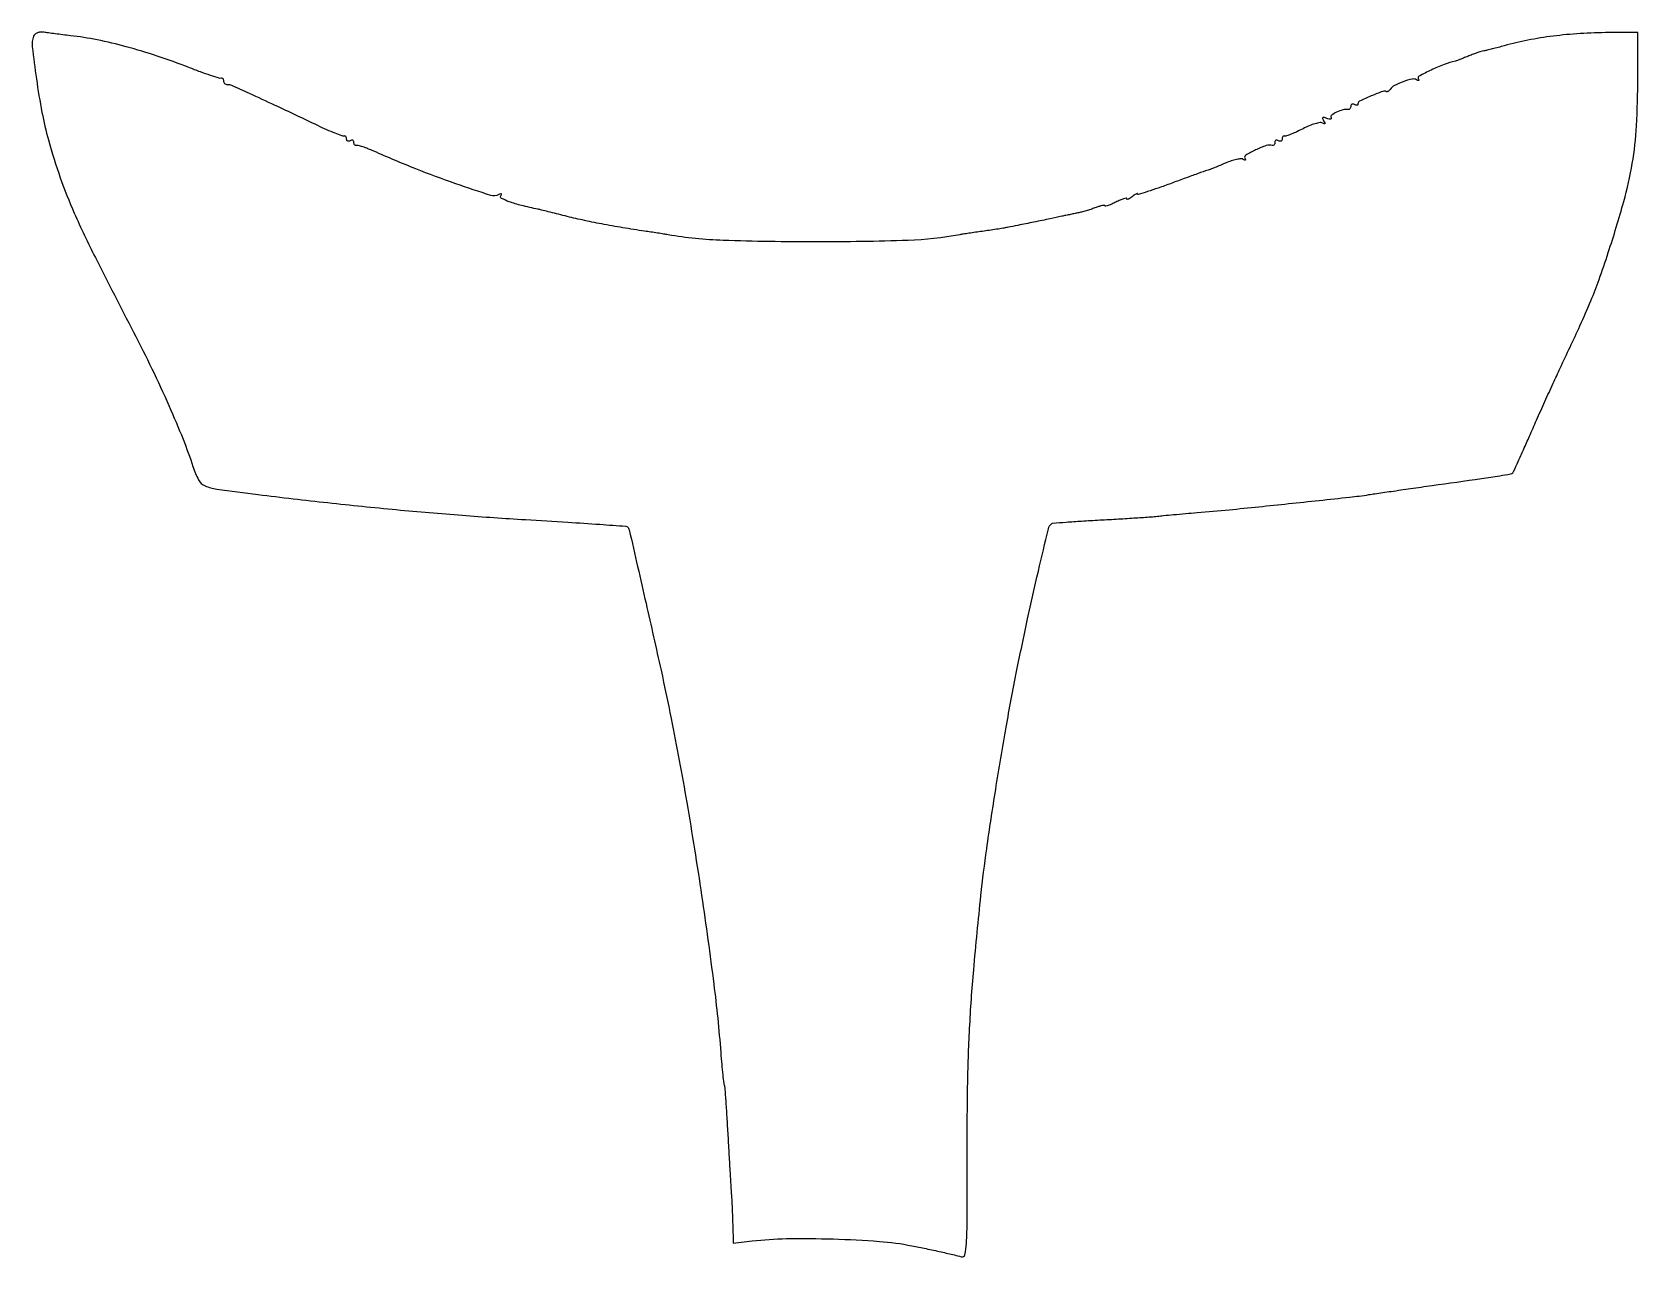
# Model space of a CAD drawing. Extents: x 0 to 444, y 0 to 340.
import ezdxf

# ---------------------------------------------------------------- set-up
doc = ezdxf.new("R2010")
doc.units = 0

msp = doc.modelspace()

# ---------------------------------------------------------------- linework, layer by layer
msp.add_lwpolyline([(0.327497, 338.411061, 0.120606), (-0.041512, 335.506188, 0.007063), (1.10334, 326.598614, 0.011711), (2.652307, 317.317578, 0.020355), (4.428724, 309.713489, 0.016937), (7.728355, 299.198546, 0.01976), (11.58619, 289.46804, 0.012688), (17.424769, 277.141297, 0.002862), (27.999467, 256.5, -0.007736), (33.077032, 246.346145, -0.008062), (37.76622, 236.178094, -0.008567), (41.707205, 226.826686, -0.016897), (44.455502, 219.24878, 0.043482), (46.015533, 215.569598, 0.171274), (47.800252, 213.928186, 0.067099), (51.061216, 213.024488, 0.003096), (62.5, 211.527233, 0.003643), (81.833, 209.261276, 0.00391), (100.747807, 207.33349, 0.004044), (119.039464, 205.762742, 0.004667), (136.5, 204.569373, -0.000932), (148.261919, 203.853717, -0.002169), (157.072623, 203.262767, -0.000375), (164.322377, 202.739456, -0.168581), (164.760373, 202.550738, -0.152459), (165.243751, 201.720722, -0.000166), (169.884237, 181.392834, -0.001787), (174.04464, 162.834158, -0.00471), (176.852374, 149.5, -0.007277), (181.173133, 126.226517, -0.005422), (185.287074, 100.433289, -0.005492), (188.648516, 75.930788, -0.011863), (190.579033, 57, 0.002641), (190.853651, 53.706227, 0.004024), (191.130173, 50.85, 0.001513), (191.39477, 48.400166, 0.100689), (191.523536, 48, -0.109492), (191.649371, 47.584248, -0.000689), (191.940328, 43.68125, -0.002758), (192.242609, 39.210881, -0.00175), (192.547798, 34, 0.000517), (192.850076, 28.61107, 0.000636), (193.143661, 23.584375, 0.000525), (193.400189, 19.360606, 0.004654), (193.532545, 17.5, -0.006775), (193.633197, 15.994866, -0.002471), (193.736286, 13.861301, -0.00245), (193.82607, 11.526628, -0.002927), (193.887018, 9.325704), (194, 4.151409), (199.25, 4.790635, -0.026605), (208.810532, 5.4414, -0.011153), (221.716379, 5.34409, -0.011051), (234.491038, 4.679891, -0.029755), (243.5, 3.469616, -0.003595), (247.42896, 2.672259, -0.00301), (251.585972, 1.771285, -0.002601), (255.289081, 0.925068, -0.01601), (257.178215, 0.418718, 0.437626), (258.147368, 0.988045, 0.038302), (258.586616, 4.149421, 0.014656), (258.791489, 10.51342, 0.001275), (258.796676, 26.705396, -0.004407), (258.933271, 47.452392, -0.009074), (259.477777, 63.678777, -0.009079), (260.610475, 79.869131, -0.004417), (262.614589, 100.5, -0.00886), (264.212436, 113.383757, -0.004252), (266.6958, 129.858386, -0.004203), (269.59149, 147.086721, -0.005799), (272.50026, 162.5, -0.003542), (275.529976, 177.056332, -0.004683), (278.507492, 190.268617, -0.001363), (281.31165, 202.045819, -0.149252), (282.127877, 203.430023, -0.166812), (282.469055, 203.57876, -0.000851), (286.209439, 203.874216, -0.003674), (290.489698, 204.173372, -0.002304), (295.5, 204.463408, 0.001419), (300.697407, 204.755046, 0.001728), (305.5625, 205.058767, 0.00145), (309.653268, 205.340263, 0.012115), (311.5, 205.517787, -0.006241), (313.154578, 205.696478, -0.001412), (315.96875, 205.956895, -0.001462), (319.217186, 206.238673, -0.001419), (322.5, 206.504381, 0.005642), (331.306119, 207.292049, 0.000997), (347.801202, 208.988512, 0.000659), (364.689023, 210.781927, 0.012283), (370, 211.485361, -0.003053), (371.644397, 211.734124, -0.000223), (376.171875, 212.388722, -0.000311), (381.572541, 213.163674, -0.000236), (387.5, 214.007596, 0.000296), (401.173161, 215.956002, 0.003767), (406.307514, 216.73026, 0.004863), (409.226227, 217.222063, 0.149239), (409.875838, 217.554458, 0.092985), (410.104115, 217.876854, 0.000776), (411.390179, 220.687508, 0.002727), (412.846503, 223.93011, 0.001749), (414.503268, 227.709171, -0.002211), (416.437966, 232.111142, -0.001368), (418.748481, 237.267694, -0.001372), (421.058534, 242.348438, -0.002469), (422.984737, 246.5, 0.002044), (428.446478, 258.245527, 0.009223), (431.480727, 265.174933, 0.0128), (433.765654, 271.089047, 0.006851), (436.299, 278.5, 0.01061), (440.597842, 292.67443, 0.026496), (442.961434, 303.230887, 0.028159), (444.116563, 313.595977, 0.013452), (444.489032, 327), (444.5, 339.5), (436.5, 339.43485, 0.013202), (428.491818, 339.158082, 0.016062), (421.019342, 338.46059, 0.017075), (414.036436, 337.338424, 0.019913), (407.5, 335.78515, -0.003035), (405.850246, 335.333791, -0.003067), (404.200982, 334.904128, -0.002988), (402.760486, 334.547423, -0.012455), (401.886322, 334.359401, 0.025268), (401.072071, 334.162317, 0.008364), (399.898805, 333.793296, 0.008304), (398.60972, 333.340105, 0.009339), (397.386322, 332.860873, -0.002594), (396.244356, 332.395675, -0.003448), (395.200982, 331.985269, -0.002452), (394.322898, 331.651788, -0.034523), (394, 331.555771, 0.035804), (390.885953, 330.621097, 0.020066), (387.248629, 329.069112, 0.011073), (383.901604, 327.38756, 0.433638), (383.706112, 326.666504, -0.050293), (383.868193, 326.333587, -0.350716), (383.814789, 326.173536, -0.251727), (383.612846, 326.15716, -0.035335), (383.229444, 326.358196, 0.197398), (381.981816, 326.564392, 0.030815), (379.537467, 325.841336, 0.033659), (377.150625, 324.785417, 0.117112), (375.888197, 323.684944, -0.041246), (375.625484, 323.375005, -0.05849), (375.342078, 323.151219, -0.074658), (375.08167, 323.040352, -0.204842), (374.888197, 323.069719, 0.231046), (373.868409, 323.172664, 0.011474), (370.64667, 321.899045, 0.010502), (367.467205, 320.477593, 0.290094), (367, 319.740095, -0.145542), (366.918204, 319.465044, -0.191556), (366.70625, 319.315589, -0.134613), (366.382994, 319.325931, -0.063579), (366, 319.5, 0.082592), (365.6179, 319.656512, 0.161196), (365.29375, 319.6254, 0.182303), (365.078288, 319.413961, 0.108972), (365, 319.059017, -0.070454), (364.943826, 318.662338, -0.096926), (364.779688, 318.342856, -0.117697), (364.535598, 318.150017, -0.145395), (364.25, 318.108151, 0.099498), (362.823807, 318.029446, 0.046837), (361.08093, 317.399008, 0.049012), (359.692573, 316.569367, 0.390107), (359.563185, 315.897764, -0.198829), (359.606536, 315.630896, -0.297659), (359.440978, 315.473327, -0.105875), (359.013612, 315.485683, -0.031646), (358.387893, 315.681393, 0.021797), (357.575496, 315.953158, 0.233523), (357.243292, 315.892848, 0.348029), (357.171809, 315.626867, 0.036589), (357.490464, 315.01543, -0.019353), (357.811673, 314.447696, -0.23452), (357.815433, 314.204428, -0.406473), (357.645742, 314.141833, -0.033717), (357.188805, 314.383312, 0.181006), (356.499861, 314.5197, 0.029059), (355.139143, 314.21428, 0.028942), (353.50683, 313.642805, 0.021781), (351.784296, 312.835676, -0.010122), (350.088506, 311.992324, -0.014159), (348.5382, 311.313081, -0.010448), (347.235497, 310.817181, -0.152697), (346.75, 310.797856, 0.145287), (346.464705, 310.790641, 0.13531), (346.220312, 310.629534, 0.108689), (346.056097, 310.330687, 0.071604), (346, 309.940983, -0.108972), (345.921712, 309.586039, -0.182303), (345.70625, 309.3746, -0.161196), (345.3821, 309.343488, -0.082592), (345, 309.5, 0.082592), (344.6179, 309.656512, 0.161196), (344.29375, 309.6254, 0.182303), (344.078288, 309.413961, 0.108972), (344, 309.059017, -0.071615), (343.943904, 308.669375, -0.108801), (343.779688, 308.370712, -0.135474), (343.535293, 308.209886, -0.145264), (343.25, 308.20298, 0.151425), (341.609084, 308.143459, 0.025484), (338.66477, 306.940816, 0.02172), (335.918384, 305.50343, 0.42243), (335.707749, 304.663855, -0.047581), (335.872804, 304.329439, -0.338488), (335.824464, 304.167076, -0.264825), (335.63172, 304.145613, -0.036693), (335.260743, 304.338852, 0.162381), (334.621428, 304.489638, 0.0288), (333.38763, 304.305799, 0.028526), (331.909524, 303.908578, 0.022291), (330.356234, 303.316556, -0.003221), (328.806472, 302.657164, -0.003861), (327.339019, 302.057192, -0.003323), (326.095817, 301.569633, -0.025459), (325.5, 301.3747, 0.019674), (324.798695, 301.154197, 0.000667), (322.076562, 300.174987, 0.001257), (318.866619, 299.006327, 0.000877), (315.25, 297.672096, -0.004474), (311.702526, 296.392293, -0.007655), (308.717188, 295.396433, -0.0025), (306.18274, 294.60781, -0.504029), (306, 294.743036, 0.46706), (305.885131, 294.839181, 0.070849), (305.559375, 294.731784, 0.039517), (305.076083, 294.442794, 0.018706), (304.5, 294, -0.024247), (303.923721, 293.567126, -0.05433), (303.440625, 293.311184, -0.115585), (303.127933, 293.264405, -0.390496), (303, 293.403235, 0.457268), (302.818038, 293.560599, 0.036946), (302.11875, 293.405262, 0.03013), (301.151112, 293.049096, 0.016081), (300, 292.5, -0.012402), (298.849008, 291.940531, -0.022714), (297.88125, 291.5515, -0.022034), (297.151666, 291.331603, -0.489074), (297, 291.449569, 0.427881), (296.853966, 291.588974, 0.033386), (296.257953, 291.521225, 0.029516), (295.442899, 291.322677, 0.016341), (294.473884, 290.990071, -0.010797), (293.344692, 290.588437, -0.007219), (292.036548, 290.175598, -0.00727), (290.756453, 289.812042, -0.01417), (289.723884, 289.566085, 0.000529), (288.692719, 289.350005, 0.000283), (287.418891, 289.080912, 0.000282), (286.118887, 288.804756, 0.00044), (285, 288.565385, -0.001686), (281.79562, 287.888199, -0.000628), (277.289027, 286.957588, -0.000606), (272.846946, 286.051725, -0.002159), (270, 285.487536, -0.006641), (268.734449, 285.259808, -0.002335), (266.9125, 284.965622, -0.002318), (264.906147, 284.660789, -0.002714), (263, 284.390779, 0.001831), (261.14806, 284.131785, 0.001851), (259.304741, 283.860146, 0.001801), (257.701506, 283.611911, 0.007531), (256.739544, 283.444526, -0.038953), (242.434929, 281.872262, -0.007891), (216.880931, 281.467856, -0.008151), (191.250291, 281.88463, -0.03459), (176, 283.441158, 0.00292), (174.764428, 283.646932, 0.001147), (173.059375, 283.916661, 0.001135), (171.21458, 284.199869, 0.001417), (169.5, 284.454135, -0.005327), (163.455449, 285.398885, -0.00583), (157.611933, 286.446281, -0.006201), (152.208139, 287.54967, -0.009167), (147.5, 288.662751, 0.001063), (145.09279, 289.273213, 0.00127), (142.821875, 289.837849, 0.001092), (140.905187, 290.304808, 0.008342), (140, 290.507324, -0.010667), (135.383161, 291.562809, -0.02579), (132.037485, 292.589159, -0.031391), (129.871118, 293.535845, -0.437495), (129.666929, 294.270096, 0.044), (129.857701, 294.649756, 0.377088), (129.798686, 294.814743, 0.241774), (129.575379, 294.82181, 0.027699), (129.119193, 294.573665, -0.220158), (126.964867, 294.313519, -0.005306), (117.185796, 297.595922, -0.011224), (106.130893, 301.717907, -0.009184), (94.5, 306.60403, 0.010027), (92.91321, 307.267494, 0.013632), (91.454687, 307.797767, 0.010501), (90.230792, 308.176964, 0.131312), (89.75, 308.185773, -0.145656), (89.464659, 308.199042, -0.132118), (89.220313, 308.365657, -0.10652), (89.056113, 308.668102, -0.071406), (89, 309.059017, 0.108972), (88.921712, 309.413961, 0.182303), (88.70625, 309.6254, 0.161196), (88.3821, 309.656512, 0.082592), (88, 309.5, -0.082592), (87.6179, 309.343488, -0.161196), (87.29375, 309.3746, -0.182303), (87.078288, 309.586039, -0.108972), (87, 309.940983, 0.071643), (86.943907, 310.33045, 0.109121), (86.779687, 310.628591, 0.13594), (86.535286, 310.788619, 0.145197), (86.25, 310.794647, -0.157505), (85.729649, 310.818176, -0.005446), (83.810937, 311.559112, -0.009706), (81.54505, 312.513972, -0.006575), (79, 313.685452, 0.000911), (67.174766, 319.291774, 0.003891), (60.084447, 322.570246, 0.002729), (55.193405, 324.75367, 0.103975), (54.021645, 325, -0.096872), (53.631713, 325.076262, -0.097409), (53.300108, 325.29375, -0.098438), (53.078074, 325.618393, -0.101248), (53, 326, 0.076507), (52.94362, 326.366308, 0.114025), (52.779688, 326.644498, 0.136876), (52.535389, 326.79066, 0.135925), (52.25, 326.789779, -0.146407), (51.709796, 326.799215, -0.003587), (49.321631, 327.57842, -0.007484), (46.517815, 328.562442, -0.004987), (43.334277, 329.769719, 0.012847), (34.550703, 332.943666, 0.01467), (25.993283, 335.513342, 0.01566), (17.89533, 337.418514, 0.021448), (10.5, 338.588126, -0.001731), (8.41681, 338.833882, -0.001628), (6.292214, 339.099007, -0.001618), (4.410168, 339.346283, -0.005633), (3.196899, 339.523626, 0.055599), (2.226115, 339.567656, 0.076179), (1.373469, 339.378934, 0.089624), (0.720824, 338.979998, 0.119808)], format="xyb", close=True)

doc.saveas('drawing.dxf')
